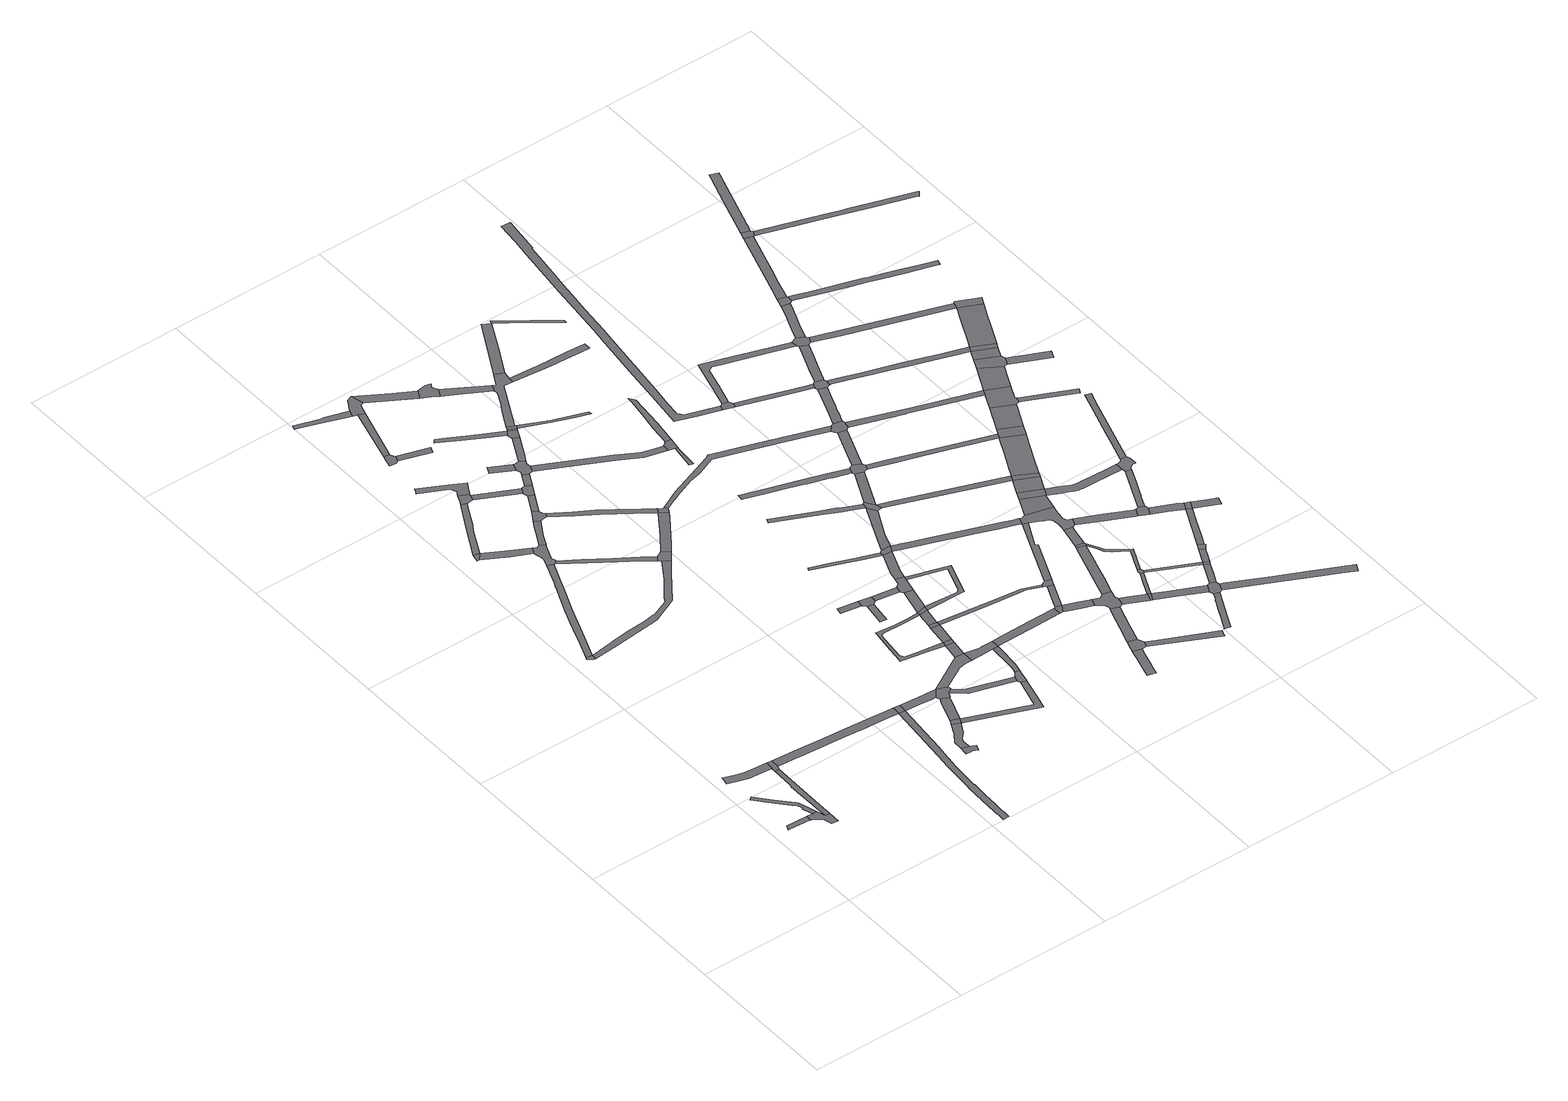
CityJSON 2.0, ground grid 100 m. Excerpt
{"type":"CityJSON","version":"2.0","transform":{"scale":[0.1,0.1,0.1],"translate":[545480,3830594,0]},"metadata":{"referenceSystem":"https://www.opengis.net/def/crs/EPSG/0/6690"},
"CityObjects":{
"road1":{"type":"Road","geometry":[{"type":"MultiSurface","lod":"1","boundaries":[[[0,1,2,3,4,5]]]}]},
"road2":{"type":"Road","attributes":{"RoadStructureAttribute.sectionType":"1"},"geometry":[{"type":"MultiSurface","lod":"1","boundaries":[[[6,7,8,9,10,11,12,13,14,15,16,17,18,19,20,21,22,23,24,25]]]}]},
"road3":{"type":"Road","geometry":[{"type":"MultiSurface","lod":"1","boundaries":[[[26,27,28,25,24,29,30,5,4,31,32,33,34,35,36,37]]]}]},
"road4":{"type":"Road","attributes":{"RoadStructureAttribute.sectionType":"1"},"geometry":[{"type":"MultiSurface","lod":"1","boundaries":[[[38,39,40,41,42,43,44,45,46,47,48,49]]]}]},
"road5":{"type":"Road","attributes":{"RoadStructureAttribute.sectionType":"1"},"geometry":[{"type":"MultiSurface","lod":"1","boundaries":[[[50,51,52,53,54,37,36,55,56,57]]]}]},
"road6":{"type":"Road","geometry":[{"type":"MultiSurface","lod":"1","boundaries":[[[49,48,58,50,57,59,60,61,62,63]]]}]},
"road7":{"type":"Road","geometry":[{"type":"MultiSurface","lod":"1","boundaries":[[[64,65,66,67,68]]]}]},
"road8":{"type":"Road","attributes":{"RoadStructureAttribute.sectionType":"1"},"geometry":[{"type":"MultiSurface","lod":"1","boundaries":[[[69,70,71,72,73,63,62,74,75,76,77,78,79,80,81,82,83,84,85,86,87]]]}]},
"road9":{"type":"Road","attributes":{"RoadStructureAttribute.sectionType":"1"},"geometry":[{"type":"MultiSurface","lod":"1","boundaries":[[[88,89,90,91,92,93,94,95,96,97,98,99,100,101,102,64,68,103,104,105,106,107,108,109,110,111,112,113,114]]]}]},
"road10":{"type":"Road","geometry":[{"type":"MultiSurface","lod":"1","boundaries":[[[115,116,117,118,119]]]}]},
"road11":{"type":"Road","attributes":{"RoadStructureAttribute.sectionType":"1"},"geometry":[{"type":"MultiSurface","lod":"1","boundaries":[[[86,120,121,122,123,124,125,126,127,128,129,130,131,132,133,134,135,136,137,138,139,140,141,142,143,144,145,146,147,148,149,150,151,152,153,154,155]]]}]},
"road12":{"type":"Road","attributes":{"RoadStructureAttribute.sectionType":"1"},"geometry":[{"type":"MultiSurface","lod":"1","boundaries":[[[156,119,118,157,158,159]]]}]},
"road13":{"type":"Road","attributes":{"RoadStructureAttribute.sectionType":"1"},"geometry":[{"type":"MultiSurface","lod":"1","boundaries":[[[160,161,162,163,164,165,166,167,168,169,170,171,172,68,67,173,174,175,176,177,178,179,180,181,182,183]]]}]},
"road14":{"type":"Road","attributes":{"RoadStructureAttribute.sectionType":"1"},"geometry":[{"type":"MultiSurface","lod":"1","boundaries":[[[184,185,115,119,186,187,188,189,190]]]}]},
"road15":{"type":"Road","geometry":[{"type":"MultiSurface","lod":"1","boundaries":[[[191,159,158,192,193,194,195,88,114,196,197,198,199,200,201,202]]]}]},
"road16":{"type":"Road","geometry":[{"type":"MultiSurface","lod":"1","boundaries":[[[203,204,205,206,207,208,209,210,211]]]}]},
"road17":{"type":"Road","geometry":[{"type":"MultiSurface","lod":"1","boundaries":[[[87,86,155,212]]]}]},
"road18":{"type":"Road","attributes":{"RoadStructureAttribute.sectionType":"1"},"geometry":[{"type":"MultiSurface","lod":"1","boundaries":[[[213,214,215,203,211,216,217,218,219,220,221]]]}]},
"road19":{"type":"Road","attributes":{"RoadStructureAttribute.sectionType":"1"},"geometry":[{"type":"MultiSurface","lod":"1","boundaries":[[[222,223,224,225,226,227,228,229,230,231,232,233]]]}]},
"road20":{"type":"Road","geometry":[{"type":"MultiSurface","lod":"1","boundaries":[[[232,234,235,184,190,236,237,233]]]}]},
"road21":{"type":"Road","attributes":{"RoadStructureAttribute.sectionType":"1"},"geometry":[{"type":"MultiSurface","lod":"1","boundaries":[[[238,239,240,241,202,201,242,243,244]]]}]},
"road22":{"type":"Road","geometry":[{"type":"MultiSurface","lod":"1","boundaries":[[[245,246,247,248,249,250,251,252]]]}]},
"road23":{"type":"Road","attributes":{"RoadStructureAttribute.sectionType":"1"},"geometry":[{"type":"MultiSurface","lod":"1","boundaries":[[[253,254,255,197,196,256,257,258,259,260]]]}]},
"road24":{"type":"Road","geometry":[{"type":"MultiSurface","lod":"1","boundaries":[[[261,213,221,262,263,264]]]}]},
"road25":{"type":"Road","attributes":{"RoadStructureAttribute.sectionType":"1"},"geometry":[{"type":"MultiSurface","lod":"1","boundaries":[[[265,266,267,268,269,270,271,272,273]]]}]},
"road26":{"type":"Road","attributes":{"RoadStructureAttribute.sectionType":"1"},"geometry":[{"type":"MultiSurface","lod":"1","boundaries":[[[274,275,276,212,155,277,278,279,280]]]}]},
"road27":{"type":"Road","geometry":[{"type":"MultiSurface","lod":"1","boundaries":[[[281,238,244,282,283,284,285]]]}]},
"road28":{"type":"Road","attributes":{"RoadStructureAttribute.sectionType":"1"},"geometry":[{"type":"MultiSurface","lod":"1","boundaries":[[[286,287,288,261,264,289]]]}]},
"road29":{"type":"Road","attributes":{"RoadStructureAttribute.sectionType":"1"},"geometry":[{"type":"MultiSurface","lod":"1","boundaries":[[[237,236,290,291]]]}]},
"road30":{"type":"Road","geometry":[{"type":"MultiSurface","lod":"1","boundaries":[[[292,293,251,250]]]}]},
"road31":{"type":"Road","attributes":{"RoadStructureAttribute.sectionType":"1"},"geometry":[{"type":"MultiSurface","lod":"1","boundaries":[[[294,245,252,295]]]}]},
"road32":{"type":"Road","attributes":{"RoadStructureAttribute.sectionType":"1"},"geometry":[{"type":"MultiSurface","lod":"1","boundaries":[[[296,281,285,297,298]]]}]},
"road33":{"type":"Road","geometry":[{"type":"MultiSurface","lod":"1","boundaries":[[[280,279,286,289,299,300,301,302,303]]]}]},
"road34":{"type":"Road","geometry":[{"type":"MultiSurface","lod":"1","boundaries":[[[304,305,260,259,306,160,183,307]]]}]},
"road35":{"type":"Road","geometry":[{"type":"MultiSurface","lod":"1","boundaries":[[[308,291,290,296,298,309,310,311]]]}]},
"road36":{"type":"Road","geometry":[{"type":"MultiSurface","lod":"1","boundaries":[[[273,272,294,295,312,313,314,315]]]}]},
"road37":{"type":"Road","attributes":{"RoadStructureAttribute.sectionType":"1"},"geometry":[{"type":"MultiSurface","lod":"1","boundaries":[[[316,317,318,263,262,319,320,321,322,323,324,325]]]}]},
"road38":{"type":"Road","geometry":[{"type":"MultiSurface","lod":"1","boundaries":[[[326,327,328,329]]]}]},
"road39":{"type":"Road","attributes":{"RoadStructureAttribute.sectionType":"1"},"geometry":[{"type":"MultiSurface","lod":"1","boundaries":[[[330,308,311,331]]]}]},
"road40":{"type":"Road","attributes":{"RoadStructureAttribute.sectionType":"1"},"geometry":[{"type":"MultiSurface","lod":"1","boundaries":[[[332,333,334,335,336,283,282,337,338,339,340,341]]]}]},
"road41":{"type":"Road","attributes":{"RoadStructureAttribute.sectionType":"1"},"geometry":[{"type":"MultiSurface","lod":"1","boundaries":[[[342,280,303,343,344,345,346]]]}]},
"road42":{"type":"Road","attributes":{"RoadStructureAttribute.sectionType":"1"},"geometry":[{"type":"MultiSurface","lod":"1","boundaries":[[[347,348,302,301,349,350,351,352]]]}]},
"road43":{"type":"Road","geometry":[{"type":"MultiSurface","lod":"1","boundaries":[[[353,354,329,328,355,330,331,356,357,358,359]]]}]},
"road44":{"type":"Road","attributes":{"RoadStructureAttribute.sectionType":"1"},"geometry":[{"type":"MultiSurface","lod":"1","boundaries":[[[340,360,361,304,307,362,363,364]]]}]},
"road45":{"type":"Road","attributes":{"RoadStructureAttribute.sectionType":"1"},"geometry":[{"type":"MultiSurface","lod":"1","boundaries":[[[365,366,367,368,369,370,371,372,373,374,375]]]}]},
"road46":{"type":"Road","attributes":{"RoadStructureAttribute.sectionType":"1"},"geometry":[{"type":"MultiSurface","lod":"1","boundaries":[[[376,377,378,379,380,314,313]]]}]},
"road47":{"type":"Road","attributes":{"RoadStructureAttribute.sectionType":"1"},"geometry":[{"type":"MultiSurface","lod":"1","boundaries":[[[381,382,383,384,385,386,387,388,389,390,391,392,393,394,395,396,397,398,399,400,401,402,403,404,405]]]}]},
"road48":{"type":"Road","attributes":{"RoadStructureAttribute.sectionType":"1"},"geometry":[{"type":"MultiSurface","lod":"1","boundaries":[[[406,407,408,409]]]}]},
"road49":{"type":"Road","attributes":{"RoadStructureAttribute.sectionType":"1"},"geometry":[{"type":"MultiSurface","lod":"1","boundaries":[[[410,353,359,411,412,413,414]]]}]},
"road50":{"type":"Road","geometry":[{"type":"MultiSurface","lod":"1","boundaries":[[[393,415,416,342,346,417]]]}]},
"road51":{"type":"Road","geometry":[{"type":"MultiSurface","lod":"1","boundaries":[[[418,419,420,421]]]}]},
"road52":{"type":"Road","geometry":[{"type":"MultiSurface","lod":"1","boundaries":[[[422,341,340,364,423,424,425]]]}]},
"road53":{"type":"Road","geometry":[{"type":"MultiSurface","lod":"1","boundaries":[[[426,427,428,429,352,351,430,431,316,325,432,433,434]]]}]},
"road54":{"type":"Road","geometry":[{"type":"MultiSurface","lod":"1","boundaries":[[[394,393,417,435]]]}]},
"road55":{"type":"Road","geometry":[{"type":"MultiSurface","lod":"1","boundaries":[[[409,408,418,421,436,437]]]}]},
"road56":{"type":"Road","attributes":{"RoadStructureAttribute.sectionType":"1"},"geometry":[{"type":"MultiSurface","lod":"1","boundaries":[[[375,374,410,414,438,439]]]}]},
"road57":{"type":"Road","geometry":[{"type":"MultiSurface","lod":"1","boundaries":[[[440,441,442,377,376,443,444,445]]]}]},
"road58":{"type":"Road","attributes":{"RoadStructureAttribute.sectionType":"1"},"geometry":[{"type":"MultiSurface","lod":"1","boundaries":[[[446,394,435,447]]]}]},
"road59":{"type":"Road","geometry":[{"type":"MultiSurface","lod":"1","boundaries":[[[448,449,346,345,450,451,452,453]]]}]},
"road60":{"type":"Road","attributes":{"RoadStructureAttribute.sectionType":"1"},"geometry":[{"type":"MultiSurface","lod":"1","boundaries":[[[454,439,438,455]]]}]},
"road61":{"type":"Road","geometry":[{"type":"MultiSurface","lod":"1","boundaries":[[[456,454,455,457,458]]]}]},
"road62":{"type":"Road","geometry":[{"type":"MultiSurface","lod":"1","boundaries":[[[459,446,447,460]]]}]},
"road63":{"type":"Road","attributes":{"RoadStructureAttribute.sectionType":"1"},"geometry":[{"type":"MultiSurface","lod":"1","boundaries":[[[451,461,462,463,464,426,434,465,466,452]]]}]},
"road64":{"type":"Road","attributes":{"RoadStructureAttribute.sectionType":"1"},"geometry":[{"type":"MultiSurface","lod":"1","boundaries":[[[467,468,469,470,404,471,472,459,460]]]}]},
"road65":{"type":"Road","attributes":{"RoadStructureAttribute.sectionType":"1"},"geometry":[{"type":"MultiSurface","lod":"1","boundaries":[[[437,436,473,474]]]}]},
"road66":{"type":"Road","attributes":{"RoadStructureAttribute.sectionType":"1"},"geometry":[{"type":"MultiSurface","lod":"1","boundaries":[[[475,476,477,357,356,478,479,480,481]]]}]},
"road67":{"type":"Road","geometry":[{"type":"MultiSurface","lod":"1","boundaries":[[[482,483,405,404,470]]]}]},
"road68":{"type":"Road","attributes":{"RoadStructureAttribute.sectionType":"1"},"geometry":[{"type":"MultiSurface","lod":"1","boundaries":[[[484,485,486,487,445,444]]]}]},
"road69":{"type":"Road","attributes":{"RoadStructureAttribute.sectionType":"1"},"geometry":[{"type":"MultiSurface","lod":"1","boundaries":[[[488,483,482,489,490]]]}]},
"road70":{"type":"Road","attributes":{"RoadStructureAttribute.sectionType":"1"},"geometry":[{"type":"MultiSurface","lod":"1","boundaries":[[[491,492,493,494,495,496,497,498,499,500,501]]]}]},
"road71":{"type":"Road","geometry":[{"type":"MultiSurface","lod":"1","boundaries":[[[502,503,486,485,504,505,506,507,508,456,458,509,510,511,512,513,514,515]]]}]},
"road72":{"type":"Road","geometry":[{"type":"MultiSurface","lod":"1","boundaries":[[[516,517,474,473,488,490,518,519,520]]]}]},
"road73":{"type":"Road","attributes":{"RoadStructureAttribute.sectionType":"1"},"geometry":[{"type":"MultiSurface","lod":"1","boundaries":[[[521,522,523,524,525,526,527,528,457,455]]]}]},
"road74":{"type":"Road","attributes":{"RoadStructureAttribute.sectionType":"1"},"geometry":[{"type":"MultiSurface","lod":"1","boundaries":[[[500,529,516,520,530,531]]]}]},
"road75":{"type":"Road","attributes":{"RoadStructureAttribute.sectionType":"1"},"geometry":[{"type":"MultiSurface","lod":"1","boundaries":[[[532,533,534,535,536,453,452,537,538,539,540,541,542]]]}]},
"road76":{"type":"Road","attributes":{"RoadStructureAttribute.sectionType":"1"},"geometry":[{"type":"MultiSurface","lod":"1","boundaries":[[[543,544,545,546,547,548,549,520,519,550,551,552,553,554,555,556,482,470]]]}]},
"road77":{"type":"Road","attributes":{"RoadStructureAttribute.sectionType":"1"},"geometry":[{"type":"MultiSurface","lod":"1","boundaries":[[[557,558,559,460,447,560,561,562,563,564]]]}]},
"road78":{"type":"Road","geometry":[{"type":"MultiSurface","lod":"1","boundaries":[[[565,566,567,568,569,570,571]]]}]},
"road79":{"type":"Road","geometry":[{"type":"MultiSurface","lod":"1","boundaries":[[[572,573,501,500,531,574]]]}]},
"road80":{"type":"Road","geometry":[{"type":"MultiSurface","lod":"1","boundaries":[[[575,481,480,565,571,576]]]}]},
"road81":{"type":"Road","attributes":{"RoadStructureAttribute.sectionType":"1"},"geometry":[{"type":"MultiSurface","lod":"1","boundaries":[[[577,578,579,580,581,582,583,584,585,586,587,588,589,590]]]}]},
"road82":{"type":"Road","attributes":{"RoadStructureAttribute.sectionType":"1"},"geometry":[{"type":"MultiSurface","lod":"1","boundaries":[[[591,592,593,594,595,596,597,598,599,600,601,602]]]}]},
"road83":{"type":"Road","attributes":{"RoadStructureAttribute.sectionType":"1"},"geometry":[{"type":"MultiSurface","lod":"1","boundaries":[[[603,604,605,502,515,606,607,608]]]}]},
"road84":{"type":"Road","attributes":{"RoadStructureAttribute.sectionType":"1"},"geometry":[{"type":"MultiSurface","lod":"1","boundaries":[[[589,609,610,611,572,574,612,613,614,615]]]}]},
"road85":{"type":"Road","attributes":{"RoadStructureAttribute.sectionType":"1"},"geometry":[{"type":"MultiSurface","lod":"1","boundaries":[[[616,617,618,619,620,621,622,575,576]]]}]},
"road86":{"type":"Road","attributes":{"RoadStructureAttribute.sectionType":"1"},"geometry":[{"type":"MultiSurface","lod":"1","boundaries":[[[623,624,625,626,627,628,629,630,631,632,633,425,424,634,635,636,637,638,639,640,641,642,643,644,645,646,647,648]]]}]},
"road87":{"type":"Road","geometry":[{"type":"MultiSurface","lod":"1","boundaries":[[[649,650,651,652,591,602,653,654,655,656]]]}]},
"road88":{"type":"Road","geometry":[{"type":"MultiSurface","lod":"1","boundaries":[[[657,658,532,542,659,660]]]}]},
"road89":{"type":"Road","attributes":{"RoadStructureAttribute.sectionType":"1"},"geometry":[{"type":"MultiSurface","lod":"1","boundaries":[[[661,662,663,664,665,666,667,668,669,670,671,672,673,674,675,676,677,678]]]}]},
"road90":{"type":"Road","attributes":{"RoadStructureAttribute.sectionType":"1"},"geometry":[{"type":"MultiSurface","lod":"1","boundaries":[[[679,680,681,682,683,684,685,686,687,688,689,690,691,514,513]]]}]},
"road91":{"type":"Road","attributes":{"RoadStructureAttribute.sectionType":"1"},"geometry":[{"type":"MultiSurface","lod":"1","boundaries":[[[692,693,657,660,694,695]]]}]},
"road92":{"type":"Road","attributes":{"RoadStructureAttribute.sectionType":"1"},"geometry":[{"type":"MultiSurface","lod":"1","boundaries":[[[696,697,698,660,659,699,700,701]]]}]},
"road93":{"type":"Road","attributes":{"RoadStructureAttribute.sectionType":"1"},"geometry":[{"type":"MultiSurface","lod":"1","boundaries":[[[702,703,704,705,649,656,706,707,708,709,710]]]}]},
"road94":{"type":"Road","geometry":[{"type":"MultiSurface","lod":"1","boundaries":[[[711,712,590,589,615,713,714,715,716]]]}]},
"road95":{"type":"Road","geometry":[{"type":"MultiSurface","lod":"1","boundaries":[[[717,718,564,563,692,695,719,720]]]}]},
"road96":{"type":"Road","attributes":{"RoadStructureAttribute.sectionType":"1"},"geometry":[{"type":"MultiSurface","lod":"1","boundaries":[[[721,722,723,724,725,726,727,728,729,730,574,531,731,732,733,734,735,736,737,738,739,740,741,742]]]}]},
"road97":{"type":"Road","attributes":{"RoadStructureAttribute.sectionType":"1"},"geometry":[{"type":"MultiSurface","lod":"1","boundaries":[[[743,744,654,653,745,746,747]]]}]},
"road98":{"type":"Road","geometry":[{"type":"MultiSurface","lod":"1","boundaries":[[[748,749,750,701,700,751,752,702,710,753,754,755,756,757]]]}]},
"road99":{"type":"Road","attributes":{"RoadStructureAttribute.sectionType":"1"},"geometry":[{"type":"MultiSurface","lod":"1","boundaries":[[[758,711,716,759,760]]]}]},
"road100":{"type":"Road","attributes":{"RoadStructureAttribute.sectionType":"1"},"geometry":[{"type":"MultiSurface","lod":"1","boundaries":[[[761,762,763,764,765,766,767,608]]]}]},
"road101":{"type":"Road","attributes":{"RoadStructureAttribute.sectionType":"1"},"geometry":[{"type":"MultiSurface","lod":"1","boundaries":[[[768,769,754,753,770,771,772]]]}]},
"road102":{"type":"Road","geometry":[{"type":"MultiSurface","lod":"1","boundaries":[[[773,678,677,758,760,774,775,776,777,778,779,780]]]}]},
"road103":{"type":"Road","attributes":{"RoadStructureAttribute.sectionType":"1"},"geometry":[{"type":"MultiSurface","lod":"1","boundaries":[[[741,781,782,717,720,783,784,785,786]]]}]},
"road104":{"type":"Road","geometry":[{"type":"MultiSurface","lod":"1","boundaries":[[[787,788,789,790,791,792]]]}]},
"road105":{"type":"Road","geometry":[{"type":"MultiSurface","lod":"1","boundaries":[[[772,771,793,794]]]}]},
"road106":{"type":"Road","attributes":{"RoadStructureAttribute.sectionType":"1"},"geometry":[{"type":"MultiSurface","lod":"1","boundaries":[[[795,796,797,757,756,798,799,800,801]]]}]},
"road107":{"type":"Road","attributes":{"RoadStructureAttribute.sectionType":"1"},"geometry":[{"type":"MultiSurface","lod":"1","boundaries":[[[802,803,773,780,804,805,806]]]}]},
"road108":{"type":"Road","attributes":{"RoadStructureAttribute.sectionType":"1"},"geometry":[{"type":"MultiSurface","lod":"1","boundaries":[[[807,808,716,715,809,810]]]}]},
"road109":{"type":"Road","attributes":{"RoadStructureAttribute.sectionType":"1"},"geometry":[{"type":"MultiSurface","lod":"1","boundaries":[[[811,812,772,794,813,814]]]}]},
"road110":{"type":"Road","attributes":{"RoadStructureAttribute.sectionType":"1"},"geometry":[{"type":"MultiSurface","lod":"1","boundaries":[[[815,816,817,818,819,820,821,822,823,824,825,789,788,826,827,828,829,830,831,832,833,834,835,836,837,838,839,840,841,842,843,844]]]}]},
"road111":{"type":"Road","attributes":{"RoadStructureAttribute.sectionType":"1"},"geometry":[{"type":"MultiSurface","lod":"1","boundaries":[[[845,846,847,794,793,848,849,850,851]]]}]},
"road112":{"type":"Road","geometry":[{"type":"MultiSurface","lod":"1","boundaries":[[[852,795,801,853,854]]]}]},
"road113":{"type":"Road","attributes":{"RoadStructureAttribute.sectionType":"1"},"geometry":[{"type":"MultiSurface","lod":"1","boundaries":[[[855,856,857,858,859,860,861,862,863,864,865,866,867,868,869,870]]]}]},
"road114":{"type":"Road","geometry":[{"type":"MultiSurface","lod":"1","boundaries":[[[871,872,811,814,873,874,875]]]}]},
"road115":{"type":"Road","geometry":[{"type":"MultiSurface","lod":"1","boundaries":[[[876,648,647,877,802,806,878,879,880]]]}]},
"road116":{"type":"Road","attributes":{"RoadStructureAttribute.sectionType":"1"},"geometry":[{"type":"MultiSurface","lod":"1","boundaries":[[[881,852,854,882,883]]]}]},
"road117":{"type":"Road","attributes":{"RoadStructureAttribute.sectionType":"1"},"geometry":[{"type":"MultiSurface","lod":"1","boundaries":[[[884,885,886,791,790,887,888,889,890]]]}]},
"road118":{"type":"Road","attributes":{"RoadStructureAttribute.sectionType":"1"},"geometry":[{"type":"MultiSurface","lod":"1","boundaries":[[[891,892,893,742,741,786,894,895,896,897,898,899,900,901,902,903,904,905,906,907,881,883,908,909,910,911,912,913,914]]]}]},
"road119":{"type":"Road","attributes":{"RoadStructureAttribute.sectionType":"1"},"geometry":[{"type":"MultiSurface","lod":"1","boundaries":[[[915,916,917,918,919,853,801,920,921,922,923,924,925,871,875]]]}]},
"road120":{"type":"Road","attributes":{"RoadStructureAttribute.sectionType":"1"},"geometry":[{"type":"MultiSurface","lod":"1","boundaries":[[[926,927,891,914,928,929,930,931]]]}]},
"road121":{"type":"Road","geometry":[{"type":"MultiSurface","lod":"1","boundaries":[[[932,851,850,933,855,870,934,935,936]]]}]},
"road122":{"type":"Road","attributes":{"RoadStructureAttribute.sectionType":"1"},"geometry":[{"type":"MultiSurface","lod":"1","boundaries":[[[874,873,937,938]]]}]},
"road123":{"type":"Road","attributes":{"RoadStructureAttribute.sectionType":"1"},"geometry":[{"type":"MultiSurface","lod":"1","boundaries":[[[939,940,941,876,880,942,943,944,945,946,947,948]]]}]},
"road124":{"type":"Road","attributes":{"RoadStructureAttribute.sectionType":"1"},"geometry":[{"type":"MultiSurface","lod":"1","boundaries":[[[949,950,951,952,953,777,776,954,955,956,957,958,959]]]}]},
"road125":{"type":"Road","attributes":{"RoadStructureAttribute.sectionType":"1"},"geometry":[{"type":"MultiSurface","lod":"1","boundaries":[[[960,961,962,963,964,787,792,965,966,967,968,969,970,971]]]}]},
"road126":{"type":"Road","geometry":[{"type":"MultiSurface","lod":"1","boundaries":[[[972,926,931,973]]]}]},
"road127":{"type":"Road","attributes":{"RoadStructureAttribute.sectionType":"1"},"geometry":[{"type":"MultiSurface","lod":"1","boundaries":[[[937,974,975,976,932,936,977,978,979]]]}]},
"road128":{"type":"Road","attributes":{"RoadStructureAttribute.sectionType":"1"},"geometry":[{"type":"MultiSurface","lod":"1","boundaries":[[[809,980,972,973,981,982]]]}]},
"road129":{"type":"Road","geometry":[{"type":"MultiSurface","lod":"1","boundaries":[[[983,890,889,984,939,948,985,986,987,988,989]]]}]},
"road130":{"type":"Road","attributes":{"RoadStructureAttribute.sectionType":"1"},"geometry":[{"type":"MultiSurface","lod":"1","boundaries":[[[990,991,909,908,992,993,994,995,996,997,998]]]}]},
"road131":{"type":"Road","geometry":[{"type":"MultiSurface","lod":"1","boundaries":[[[937,979,999,938]]]}]},
"road132":{"type":"Road","geometry":[{"type":"MultiSurface","lod":"1","boundaries":[[[810,809,982,1000,1001]]]}]},
"road133":{"type":"Road","attributes":{"RoadStructureAttribute.sectionType":"1"},"geometry":[{"type":"MultiSurface","lod":"1","boundaries":[[[1002,1003,938,999,1004,1005,1006]]]}]},
"road134":{"type":"Road","attributes":{"RoadStructureAttribute.sectionType":"1"},"geometry":[{"type":"MultiSurface","lod":"1","boundaries":[[[1007,1008,1009,1010,983,989,1011,1012,1013,1014]]]}]},
"road135":{"type":"Road","geometry":[{"type":"MultiSurface","lod":"1","boundaries":[[[1015,1016,1002,1006,1017,1018,1019]]]}]},
"road136":{"type":"Road","attributes":{"RoadStructureAttribute.sectionType":"1"},"geometry":[{"type":"MultiSurface","lod":"1","boundaries":[[[1020,1021,1022,879,878,1023,1024,1025,1026]]]}]},
"road137":{"type":"Road","attributes":{"RoadStructureAttribute.sectionType":"1"},"geometry":[{"type":"MultiSurface","lod":"1","boundaries":[[[958,1027,1028,1029,1030,1001,1000,1031,1032,1033]]]}]},
"road138":{"type":"Road","geometry":[{"type":"MultiSurface","lod":"1","boundaries":[[[1034,998,997,1035,1036,1037]]]}]},
"road139":{"type":"Road","attributes":{"RoadStructureAttribute.sectionType":"1"},"geometry":[{"type":"MultiSurface","lod":"1","boundaries":[[[1038,1039,1040,1041,1042,1043,1044,1045,1046,1047,1048,973,931,1049,1050,1051,1052,1053,1054,1055,1056,1057,1058,1059,1060,1061]]]}]},
"road140":{"type":"Road","attributes":{"RoadStructureAttribute.sectionType":"1"},"geometry":[{"type":"MultiSurface","lod":"1","boundaries":[[[1062,1063,1064,1065,1066,935,934,1067,1068,1069,1070,1071,1072,1073]]]}]},
"road141":{"type":"Road","attributes":{"RoadStructureAttribute.sectionType":"1"},"geometry":[{"type":"MultiSurface","lod":"1","boundaries":[[[1074,1075,1076,1015,1019,1077,1078,1079,1080,1081,1082]]]}]},
"road142":{"type":"Road","geometry":[{"type":"MultiSurface","lod":"1","boundaries":[[[1083,971,970,1007,1014,1084,1085,1086]]]}]},
"road143":{"type":"Road","attributes":{"RoadStructureAttribute.sectionType":"1"},"geometry":[{"type":"MultiSurface","lod":"1","boundaries":[[[1087,1036,1035,1088,1089,1074,1090]]]}]},
"road144":{"type":"Road","geometry":[{"type":"MultiSurface","lod":"1","boundaries":[[[1091,1092,959,958,1033,1093]]]}]},
"road145":{"type":"Road","attributes":{"RoadStructureAttribute.sectionType":"1"},"geometry":[{"type":"MultiSurface","lod":"1","boundaries":[[[1094,1095,1034,1037,1096,1097,1098,1099,1100,1101]]]}]},
"road146":{"type":"Road","attributes":{"RoadStructureAttribute.sectionType":"1"},"geometry":[{"type":"MultiSurface","lod":"1","boundaries":[[[1102,1103,1104,1105,1106,1107,1108,1109,1083,1086,1110,1111,1112,1113,1114,1115,1116,1117]]]}]},
"road147":{"type":"Road","geometry":[{"type":"MultiSurface","lod":"1","boundaries":[[[1090,1074,1082,1118]]]}]},
"road148":{"type":"Road","attributes":{"RoadStructureAttribute.sectionType":"1"},"geometry":[{"type":"MultiSurface","lod":"1","boundaries":[[[1119,1120,1121,1122,1123,1091,1093,1124,1125,1126]]]}]},
"road149":{"type":"Road","attributes":{"RoadStructureAttribute.sectionType":"1"},"geometry":[{"type":"MultiSurface","lod":"1","boundaries":[[[1127,1128,1129,1130,1131,1132,1133,1134,1135,988,987,1136,1137,1138,1139,1140,1141,1142,1143,1144,1145,1146]]]}]},
"road150":{"type":"Road","attributes":{"RoadStructureAttribute.sectionType":"1"},"geometry":[{"type":"MultiSurface","lod":"1","boundaries":[[[1147,1148,1149,1118,1082,1150,1151,1152]]]}]},
"road151":{"type":"Road","geometry":[{"type":"MultiSurface","lod":"1","boundaries":[[[1153,1154,1155,1156,1061,1060,1157,1158,1094,1101,1159,1160,1161,1162,1163,1164,1165,1166]]]}]},
"road152":{"type":"Road","geometry":[{"type":"MultiSurface","lod":"1","boundaries":[[[1167,1168,1102,1117,1169,1170,1171,1172]]]}]},
"road153":{"type":"Road","geometry":[{"type":"MultiSurface","lod":"1","boundaries":[[[1026,1025,1173,1174,1119,1126,1175,1176,1177,1178,1179,1180]]]}]},
"road154":{"type":"Road","attributes":{"RoadStructureAttribute.sectionType":"1"},"geometry":[{"type":"MultiSurface","lod":"1","boundaries":[[[1181,1180,1179,1182,1183]]]}]},
"road155":{"type":"Road","attributes":{"RoadStructureAttribute.sectionType":"1"},"geometry":[{"type":"MultiSurface","lod":"1","boundaries":[[[1085,1084,1184,1185,1186]]]}]},
"road156":{"type":"Road","attributes":{"RoadStructureAttribute.sectionType":"1"},"geometry":[{"type":"MultiSurface","lod":"1","boundaries":[[[1187,1188,1189,1190,1167,1172,1191,1192,1193,1194,1195]]]}]},
"road157":{"type":"Road","attributes":{"RoadStructureAttribute.sectionType":"1"},"geometry":[{"type":"MultiSurface","lod":"1","boundaries":[[[1196,1197,1198,1199,1200,1153,1166,1201,1202,1203,1204,1205]]]}]},
"road158":{"type":"Road","attributes":{"RoadStructureAttribute.sectionType":"1"},"geometry":[{"type":"MultiSurface","lod":"1","boundaries":[[[1206,1207,1208,1177,1176,1209,1210,1211,1212,1213]]]}]},
"road159":{"type":"Road","geometry":[{"type":"MultiSurface","lod":"1","boundaries":[[[1214,1181,1183,1215,1216,1217,1218]]]}]},
"road160":{"type":"Road","attributes":{"RoadStructureAttribute.sectionType":"1"},"geometry":[{"type":"MultiSurface","lod":"1","boundaries":[[[1145,1219,1214,1218,1220]]]}]},
"road161":{"type":"Road","geometry":[{"type":"MultiSurface","lod":"1","boundaries":[[[1146,1145,1220,1221,1222]]]}]},
"road162":{"type":"Road","geometry":[{"type":"MultiSurface","lod":"1","boundaries":[[[1223,1187,1195,1224,1225,1226,1227]]]}]},
"road163":{"type":"Road","attributes":{"RoadStructureAttribute.sectionType":"1"},"geometry":[{"type":"MultiSurface","lod":"1","boundaries":[[[1228,1229,1230,1231,1232,1233,1234,1235,1236,1171,1170,1237,1238,1239,1240,1241,1242,1243,1244,1245,1246,1247]]]}]},
"road164":{"type":"Road","attributes":{"RoadStructureAttribute.sectionType":"1"},"geometry":[{"type":"MultiSurface","lod":"1","boundaries":[[[1248,1216,1215,1249,1250]]]}]},
"road165":{"type":"Road","attributes":{"RoadStructureAttribute.sectionType":"1"},"geometry":[{"type":"MultiSurface","lod":"1","boundaries":[[[1251,1252,1253,1254,1255,1256,1222,1221,1257,1258,1259]]]}]},
"road166":{"type":"Road","attributes":{"RoadStructureAttribute.sectionType":"1"},"geometry":[{"type":"MultiSurface","lod":"1","boundaries":[[[1260,1261,1262,1223,1227,1263,1264,1265]]]}]},
"road167":{"type":"Road","geometry":[{"type":"MultiSurface","lod":"1","boundaries":[[[1266,1267,1186,1185,1268,1251,1259,1269]]]}]},
"road168":{"type":"Road","attributes":{"RoadStructureAttribute.sectionType":"1"},"geometry":[{"type":"MultiSurface","lod":"1","boundaries":[[[1270,1271,1272,1273,1274,1275,1276,1277,1225,1224,1278,1279,1280,1281,1282,1283,1284]]]}]}
},
"vertices":[
[111,694,0],[105,679,0],[99,664,0],[104,664,0],[244,656,0],[245,688,0],
[304,724,0],[287,784,0],[284,792,0],[281,799,0],[276,805,0],[266,818,0],[184,910,0],[157,942,0],[130,974,0],[107,1003,0],[86,987,0],[113,954,0],[136,926,0],[194,861,0],[240,809,0],[261,785,0],[272,756,0],[266,753,0],[284,686,0],[314,690,0],
[328,641,0],[324,655,0],[323,659,0],[279,686,0],[259,687,0],[250,651,0],[291,621,0],[304,611,0],[318,557,0],[359,552,0],[360,631,0],[332,631,0],
[262,1178,0],[239,1180,0],[217,1183,0],[195,1187,0],[139,1204,0],[76,1223,0],[66,1169,0],[134,1147,0],[190,1129,0],[273,1123,0],[340,1117,0],[344,1172,0],
[339,1088,0],[334,949,0],[331,934,0],[332,687,0],[332,641,0],[361,645,0],[361,687,0],[367,1087,0],
[339,1114,0],[372,1104,0],[372,1109,0],[376,1112,0],[377,1113,0],[377,1169,0],
[100,2467,0],[93,2454,0],[124,2429,0],[137,2429,0],[137,2461,0],
[1129,1108,0],[999,1119,0],[848,1131,0],[722,1141,0],[524,1157,0],[380,1112,0],[405,1111,0],[477,1105,0],[525,1102,0],[564,1099,0],[704,1088,0],[797,1081,0],[883,1073,0],[961,1068,0],[980,1066,0],[1076,1058,0],[1160,1050,0],[1168,1050,0],[1173,1105,0],
[398,3202,0],[382,3160,0],[374,3139,0],[346,3068,0],[333,3042,0],[317,3004,0],[293,2950,0],[277,2913,0],[268,2891,0],[249,2847,0],[210,2748,0],[189,2695,0],[178,2668,0],[174,2658,0],[146,2585,0],[140,2469,0],[197,2609,0],[226,2681,0],[288,2835,0],[305,2876,0],[308,2885,0],[338,2956,0],[388,3072,0],[429,3169,0],[434,3182,0],[435,3183,0],[436,3187,0],
[134,3515,0],[133,3514,0],[124,3467,0],[136,3464,0],[173,3507,0],
[1121,640,0],[1121,637,0],[1110,547,0],[1097,387,0],[1094,333,0],[1090,333,0],[1088,257,0],[1086,207,0],[1085,191,0],[1084,150,0],[1081,81,0],[1081,77,0],[1081,75,0],[1082,52,0],[1080,9,0],[1080,7,0],[1120,9,0],[1121,52,0],[1121,76,0],[1121,77,0],[1121,81,0],[1121,110,0],[1124,149,0],[1125,172,0],[1129,238,0],[1132,292,0],[1134,330,0],[1131,331,0],[1139,440,0],[1145,512,0],[1155,592,0],[1161,635,0],[1164,660,0],[1176,752,0],[1187,848,0],[1210,1047,0],
[294,3438,0],[285,3383,0],[405,3324,0],[426,3365,0],
[920,2844,0],[839,2721,0],[782,2648,0],[742,2593,0],[728,2568,0],[722,2565,0],[618,2521,0],[608,2520,0],[543,2511,0],[418,2499,0],[297,2483,0],[281,2481,0],[141,2462,0],[157,2430,0],[274,2441,0],[301,2443,0],[302,2443,0],[304,2443,0],[599,2474,0],[613,2481,0],[734,2537,0],[763,2550,0],[903,2737,0],[961,2813,0],
[338,3888,0],[232,3700,0],[257,3675,0],[286,3718,0],[348,3836,0],[369,3870,0],[373,3876,0],
[450,3352,0],[421,3256,0],[411,3235,0],[405,3220,0],[402,3212,0],[442,3187,0],[464,3200,0],[461,3212,0],[455,3233,0],[496,3329,0],[498,3335,0],[470,3360,0],
[1259,611,0],[1253,568,0],[1252,560,0],[1290,558,0],[1294,557,0],[1329,545,0],[1342,582,0],[1320,590,0],[1305,596,0],
[1213,1101,0],
[1339,803,0],[1302,731,0],[1263,673,0],[1304,651,0],[1312,672,0],[1347,707,0],[1349,707,0],[1382,769,0],[1387,778,0],
[455,3973,0],[477,4011,0],[383,4060,0],[219,4146,0],[210,4128,0],[200,4110,0],[365,4025,0],[374,4020,0],[387,3986,0],[378,3972,0],[369,3956,0],[429,3927,0],
[349,3909,0],[347,3904,0],[413,3880,0],[425,3918,0],
[565,3536,0],[540,3495,0],[508,3433,0],[474,3369,0],[507,3351,0],[537,3408,0],[601,3514,0],
[249,4464,0],[242,4439,0],[230,4395,0],[228,4382,0],[269,4376,0],[288,4386,0],[300,4424,0],[284,4454,0],
[851,2941,0],[721,3027,0],[582,3123,0],[588,3084,0],[724,2987,0],[832,2913,0],[901,2860,0],[922,2887,0],
[1354,832,0],[1389,777,0],[1404,811,0],[1405,812,0],
[225,4906,0],[190,4917,0],[172,4919,0],[12,4970,0],[4,4940,0],[32,4933,0],[216,4867,0],[319,4831,0],[334,4875,0],
[1391,1087,0],[1327,1092,0],[1317,1093,0],[1310,1038,0],[1385,1031,0],[1407,1030,0],[1448,1082,0],
[609,3606,0],[645,3520,0],[661,3545,0],[649,3552,0],[641,3582,0],
[1420,1006,0],[1407,979,0],[1361,855,0],[1471,984,0],
[664,3754,0],[682,3789,0],
[483,4326,0],[498,4363,0],
[348,4821,0],[390,4808,0],
[672,3722,0],[644,3587,0],[707,3703,0],
[1474,984,0],[1485,1012,0],[1487,1016,0],[1518,1038,0],[1513,1058,0],
[962,2907,0],[924,2888,0],[909,2853,0],[1007,2873,0],
[710,3795,0],[722,3730,0],[739,3764,0],[746,3776,0],
[410,4872,0],[434,4881,0],[415,4964,0],[381,4951,0],
[1852,842,0],[1801,654,0],[1414,806,0],[1394,775,0],[1596,697,0],[1817,610,0],[1827,606,0],[1830,618,0],[1853,699,0],[1887,832,0],
[643,4043,0],[619,3997,0],[753,3926,0],[770,3976,0],
[753,3877,0],[788,3858,0],
[1101,3251,0],[983,3335,0],[892,3399,0],[784,3465,0],[700,3519,0],[774,3433,0],[890,3356,0],[1111,3199,0],[1147,3169,0],[1166,3202,0],
[1698,1226,0],[1663,1144,0],[1711,1153,0],[1754,1152,0],[1753,1224,0],
[1573,989,0],[1519,1037,0],[1496,1009,0],[1571,949,0],[1844,864,0],[1854,899,0],
[808,3976,0],[780,3971,0],[763,3897,0],[815,3866,0],[835,3906,0],[829,3933,0],[842,3957,0],
[1146,3168,0],[1043,3016,0],[1042,2918,0],[1177,3102,0],[1199,3138,0],
[776,4285,0],[710,4319,0],[615,4371,0],[557,4403,0],[547,4392,0],[537,4380,0],[540,4379,0],[643,4321,0],[786,4240,0],[892,4185,0],[912,4213,0],
[701,4722,0],[730,4774,0],[609,4847,0],[447,4945,0],[422,4960,0],
[1760,1642,0],[1744,1642,0],[1687,1640,0],[1604,1641,0],[1485,1652,0],[1477,1653,0],[1476,1649,0],[1453,1495,0],[1441,1399,0],[1439,1385,0],[1445,1384,0],[1594,1359,0],[1714,1336,0],[1719,1364,0],[1557,1386,0],[1507,1396,0],[1482,1400,0],[1464,1428,0],[1478,1530,0],[1489,1613,0],[1507,1626,0],[1632,1622,0],[1741,1623,0],[1759,1623,0],[1762,1642,0],
[1433,1939,0],[1426,1900,0],[1555,1879,0],[1561,1919,0],
[898,4149,0],[848,3968,0],[853,3977,0],[869,4007,0],[934,4130,0],
[1713,1330,0],[1713,1329,0],[1768,1328,0],
[1575,1854,0],[1554,1711,0],[1594,1705,0],[1614,1848,0],
[1190,3181,0],[1213,3163,0],[1214,3165,0],[1203,3187,0],
[1879,932,0],[1871,917,0],[1857,902,0],[1855,901,0],[1845,862,0],[1846,858,0],[1888,836,0],[1904,903,0],[1910,924,0],
[1773,1356,0],
[1638,1866,0],[1644,1905,0],
[963,4186,0],[914,4211,0],
[808,4753,0],[823,4780,0],[791,4788,0],[757,4690,0],[801,4666,0],[825,4717,0],
[1740,1499,0],[1793,1490,0],
[1861,1206,0],[1854,1206,0],[1859,1154,0],[1901,1156,0],[1939,1154,0],[1939,1208,0],
[921,4224,0],[968,4196,0],
[931,4243,0],[980,4218,0],[971,4222,0],
[1744,1525,0],[1796,1517,0],
[1900,1134,0],[1893,1009,0],[1891,977,0],[1886,952,0],[1923,980,0],[1937,1132,0],
[1797,1520,0],[1797,1523,0],[1811,1607,0],[1817,1629,0],[1758,1613,0],[1757,1611,0],
[1792,1841,0],[1799,1880,0],
[1456,3600,0],[1385,3623,0],[1253,3696,0],[1232,3657,0],[1370,3580,0],[1509,3544,0],[1512,3588,0],
[1823,1659,0],[1762,1643,0],
[910,4606,0],[1061,4518,0],[1080,4562,0],[950,4641,0],
[1804,1819,0],[1825,1664,0],[1858,1807,0],
[1889,2167,0],[1763,2213,0],[1630,2267,0],[1515,2305,0],[1511,2297,0],[1508,2288,0],[1666,2224,0],[1804,2173,0],[1902,2135,0],[1905,2133,0],[1906,2162,0],
[1143,4629,0],[1100,4550,0],[1063,4505,0],[1064,4490,0],[1029,4420,0],[992,4357,0],[965,4312,0],[975,4229,0],[977,4234,0],[1070,4411,0],[1128,4521,0],[1187,4515,0],[1188,4549,0],[1197,4599,0],
[1833,1937,0],[1824,1898,0],[1878,1892,0],[1879,1899,0],[1885,1923,0],
[1145,4124,0],[1278,4073,0],[1362,4045,0],[1368,4044,0],[1365,4053,0],[1363,4063,0],[1277,4095,0],[1154,4139,0],
[1846,1994,0],[1899,1976,0],[1963,2132,0],
[2374,1215,0],[2274,1214,0],[2142,1212,0],[2087,1211,0],[1995,1209,0],[1939,1156,0],[1941,1156,0],[2076,1159,0],[2088,1159,0],[2213,1160,0],[2373,1163,0],
[1819,1629,0],[1840,1629,0],[2072,1629,0],[2083,1659,0],[2147,1839,0],[2081,1860,0],[1904,1917,0],[1900,1893,0],[2081,1839,0],[2115,1829,0],[2082,1736,0],[2054,1656,0],[2037,1643,0],[1840,1658,0],
[2333,1449,0],[2084,1480,0],[1811,1515,0],[1810,1488,0],[2085,1456,0],[2346,1426,0],[2433,1392,0],[2439,1407,0],
[1550,3534,0],[1527,3378,0],[1538,3375,0],[1549,3373,0],[1550,3374,0],[1563,3513,0],[1566,3532,0],
[1923,2173,0],[1912,2165,0],[1983,2174,0],
[1540,3611,0],[1577,3605,0],
[2074,2540,0],[1975,2586,0],[1942,2602,0],[1859,2639,0],[1586,2763,0],[1579,2748,0],[1573,2733,0],[1621,2711,0],[1837,2614,0],[1950,2557,0],[2008,2533,0],[2069,2505,0],[2074,2503,0],[2078,2538,0],
[2492,667,0],[2475,602,0],[2456,539,0],[2445,496,0],[2433,462,0],[2486,449,0],[2490,463,0],[2498,488,0],[2510,533,0],[2532,611,0],[2542,637,0],[2547,652,0],
[1344,4996,0],[1289,4895,0],[1199,4730,0],[1300,4790,0],[1389,4960,0],[1394,4969,0],
[2067,2488,0],[1983,2305,0],[1936,2201,0],[2018,2266,0],[2075,2382,0],[2101,2433,0],[2107,2445,0],
[1601,3761,0],[1628,3984,0],[1603,4018,0],[1598,3984,0],[1582,3868,0],[1558,3738,0],[1542,3623,0],
[2163,3214,0],[2067,3246,0],[2032,3257,0],[2019,3262,0],[1890,3304,0],[1761,3347,0],[1694,3369,0],[1658,3384,0],[1635,3367,0],[1538,3330,0],[1328,3249,0],[1244,3179,0],[1278,3196,0],[1286,3200,0],[1341,3223,0],[1451,3270,0],[1528,3287,0],[1651,3339,0],[1756,3307,0],[1778,3300,0],[1988,3230,0],[2020,3219,0],[2067,3203,0],[2174,3167,0],[2309,3123,0],[2341,3156,0],
[2519,750,0],[2510,722,0],[2505,707,0],[2496,680,0],[2579,654,0],[2593,690,0],[2591,691,0],[2574,732,0],
[2384,1219,0],[2382,1215,0],[2393,1163,0],[2421,1208,0],
[2071,2859,0],[1922,2907,0],[1899,2915,0],[1880,2921,0],[1586,3013,0],[1584,3014,0],[1581,2995,0],[1578,2977,0],[1716,2932,0],[1840,2892,0],[1910,2869,0],[1940,2859,0],[2059,2820,0],[2071,2816,0],[2081,2813,0],[2158,2788,0],[2187,2779,0],[2202,2816,0],
[1281,4505,0],[1372,4496,0],[1433,4489,0],[1536,4485,0],[1632,4480,0],[1686,4475,0],[1687,4477,0],[1693,4477,0],[1691,4519,0],[1566,4528,0],[1375,4535,0],[1360,4536,0],[1190,4549,0],
[2456,1382,0],[2391,1236,0],[2430,1229,0],[2491,1367,0],
[2571,1150,0],[2510,1173,0],[2422,1208,0],[2492,1123,0],[2562,1095,0],[2582,1145,0],
[2613,1021,0],[2593,966,0],[2559,867,0],[2539,809,0],[2586,768,0],[2592,786,0],[2594,793,0],[2612,845,0],[2666,1002,0],
[2093,2546,0],[2081,2540,0],[2129,2448,0],[2134,2448,0],[2141,2449,0],[2128,2490,0],
[2471,1423,0],[2464,1419,0],[2504,1399,0],[2510,1411,0],
[2649,1927,0],[2580,1953,0],[2518,1975,0],[2455,1999,0],[2364,2032,0],[2249,2074,0],[2151,2110,0],[2078,2138,0],[2045,2150,0],[2012,2163,0],[2018,2110,0],[2068,2093,0],[2078,2089,0],[2119,2074,0],[2203,2043,0],[2322,1999,0],[2421,1963,0],[2541,1918,0],[2633,1885,0],[2646,1880,0],[2664,1872,0],[2680,1916,0],
[2632,672,0],[2629,673,0],[2615,636,0],[2970,458,0],[2985,503,0],
[2638,1133,0],[2630,1129,0],[2627,1128,0],[2605,1062,0],[2617,1032,0],[2689,1011,0],[2703,1063,0],[2694,1084,0],[2708,1132,0],[2653,1141,0],
[2195,2761,0],[2134,2502,0],[2248,2743,0],
[1545,4858,0],[1716,4725,0],[1721,4722,0],[1722,4733,0],[1723,4744,0],[1577,4855,0],[1401,4990,0],
[2839,997,0],[2745,1043,0],[2721,995,0],[2833,941,0],[2848,993,0],
[2230,2830,0],[2267,2752,0],[2268,2751,0],[2272,2750,0],[2287,2783,0],[2286,2785,0],[2285,2789,0],[2278,2806,0],
[2590,1698,0],[2473,1427,0],[2628,1682,0],[2620,1688,0],[2613,1694,0],[2695,1857,0],
[1980,3668,0],[1961,3657,0],[1950,3625,0],[2022,3602,0],[2030,3634,0],[2017,3660,0],
[2843,936,0],[2866,984,0],
[2777,1535,0],[2753,1459,0],[2681,1232,0],[2734,1213,0],[2778,1353,0],[2802,1429,0],[2830,1518,0],
[2331,3087,0],[2234,2842,0],[2284,2823,0],[2354,2998,0],[2384,3076,0],
[2211,2460,0],[2133,2489,0],[2844,2187,0],[2860,2223,0],
[2922,1151,0],[2889,1079,0],[2912,1082,0],[2940,1141,0],
[1928,5570,0],[1911,5424,0],[1888,5263,0],[1884,5221,0],[1846,4948,0],[1800,4580,0],[1784,4461,0],[1742,4152,0],[1715,3955,0],[1683,3712,0],[1807,3672,0],[1758,3723,0],[1745,3743,0],[1733,3761,0],[1734,3771,0],[1744,3844,0],[1761,3955,0],[1771,4026,0],[1830,4453,0],[1844,4552,0],[1852,4616,0],[1866,4742,0],[1887,4889,0],[1900,4978,0],[1917,5098,0],[1932,5205,0],[1949,5322,0],[1957,5323,0],[1972,5446,0],[1987,5564,0],
[3112,867,0],[2997,922,0],[2947,946,0],[2957,882,0],[3091,816,0],[3129,798,0],[3154,848,0],
[2782,1551,0],[2843,1525,0],[2835,1539,0],
[3139,771,0],[3121,732,0],[3112,724,0],[3103,706,0],[3078,654,0],[3042,579,0],[3031,559,0],[3014,524,0],[3010,515,0],[3005,507,0],[3042,499,0],[3076,567,0],[3111,640,0],[3135,689,0],[3170,759,0],[3171,761,0],
[2931,1188,0],[2921,1167,0],[2945,1144,0],[2951,1162,0],[2947,1181,0],
[2359,3163,0],[2331,3088,0],[2405,3087,0],[2414,3134,0],[2411,3151,0],
[2815,1693,0],[2852,1620,0],[2866,1681,0],
[2446,3496,0],[2307,3542,0],[2153,3593,0],[2232,3531,0],[2436,3466,0],[2461,3457,0],[2474,3488,0],
[2719,1920,0],[2709,1916,0],[2695,1910,0],[2698,1856,0],[2764,1825,0],[2778,1818,0],[2787,1815,0],[2806,1805,0],[2807,1804,0],[2810,1800,0],[2813,1795,0],[2816,1790,0],[2819,1769,0],[2821,1755,0],[2821,1737,0],[2820,1722,0],[2820,1716,0],[2886,1688,0],[2908,1736,0],[2879,1749,0],[2870,1772,0],[2876,1819,0],[2882,1854,0],[2887,1877,0],
[2983,1259,0],[3018,1336,0],[2919,1405,0],[2896,1427,0],[2877,1462,0],[2863,1454,0],[2881,1417,0],[2914,1387,0],[2991,1335,0],[2995,1326,0],[2958,1248,0],
[2776,2041,0],[2740,1964,0],[2910,1966,0],[2911,1974,0],[2913,1979,0],[2914,1979,0],
[3176,857,0],[3138,774,0],[3193,769,0],[3213,817,0],[3208,841,0],
[3242,998,0],[3252,1014,0],
[2468,3439,0],[2424,3326,0],[2389,3238,0],[2419,3171,0],[2430,3198,0],[2442,3229,0],[2451,3253,0],[2462,3279,0],[2473,3308,0],[2517,3419,0],
[2902,2580,0],[2771,2624,0],[2585,2686,0],[2406,2745,0],[2305,2777,0],[2293,2743,0],[2427,2700,0],[2581,2649,0],[2778,2585,0],[3003,2510,0],[3016,2542,0],
[2207,3959,0],[2074,4000,0],[2062,3958,0],[2048,3903,0],[2024,3821,0],[2057,3798,0],[2074,3860,0],[2094,3929,0],[2123,3945,0],[2183,3924,0],[2598,3793,0],[2595,3834,0],
[2799,2092,0],[2939,2027,0],
[3242,997,0],[3211,931,0],[3179,863,0],[3211,847,0],[3237,900,0],[3273,975,0],
[2842,2184,0],[2944,2039,0],[2983,2121,0],
[2492,3497,0],[2462,3455,0],[2535,3426,0],[2539,3428,0],[2542,3429,0],[2547,3466,0],[2541,3479,0],
[3219,1589,0],[3050,1670,0],[2902,1681,0],[2960,1653,0],[3035,1617,0],[3121,1574,0],[3194,1540,0],[3205,1535,0],[3229,1584,0],
[3285,998,0],
[2997,2151,0],[2863,2222,0],
[3298,1109,0],[3252,1015,0],[3311,1052,0],[3327,1086,0],[3330,1091,0],
[2604,3781,0],[2560,3669,0],[2519,3568,0],[2496,3510,0],[2547,3492,0],[2575,3563,0],[2624,3686,0],[2653,3759,0],
[3317,1148,0],[3311,1136,0],[3354,1119,0],[3353,1122,0],[3351,1129,0],
[2833,2986,0],[2737,3020,0],[2429,3129,0],[2724,2982,0],[2728,2981,0],[3162,2839,0],[3176,2874,0],
[3002,2508,0],[2948,2396,0],[2893,2283,0],[2866,2228,0],[3054,2272,0],[3130,2428,0],[3138,2444,0],
[3250,1590,0],[3266,1505,0],[3292,1553,0],[3285,1576,0],
[3327,1945,0],[3209,1949,0],[3141,1950,0],[3122,1951,0],[3112,1952,0],[3100,1954,0],[3088,1957,0],[3080,1960,0],[3063,1967,0],[3036,1980,0],[2956,2018,0],[2933,1970,0],[2987,1943,0],[3026,1925,0],[3049,1915,0],[3065,1909,0],[3078,1904,0],[3092,1901,0],[3111,1898,0],[3137,1896,0],[3185,1896,0],[3282,1893,0],[3373,1890,0],[3375,1943,0],
[3813,527,0],[3668,598,0],[3482,687,0],[3329,761,0],[3236,806,0],[3212,759,0],[3352,693,0],[3492,625,0],[3694,526,0],[3797,476,0],[3878,435,0],[3903,484,0],
[3448,1417,0],[3437,1394,0],[3387,1291,0],[3352,1134,0],[3377,1187,0],[3414,1264,0],[3439,1317,0],[3468,1378,0],[3480,1402,0],
[2633,3850,0],[2673,3771,0],[2695,3807,0],[2679,3825,0],
[3437,1484,0],[3359,1460,0],[3446,1418,0],[3472,1466,0],
[3035,2575,0],[3019,2541,0],[3169,2509,0],
[3381,1870,0],[3254,1598,0],[3288,1582,0],[3320,1656,0],[3323,1656,0],[3335,1682,0],[3366,1752,0],[3413,1856,0],
[2731,4104,0],[2722,4075,0],[2711,4047,0],[2697,4013,0],[2690,3995,0],[2676,3963,0],[2670,3947,0],[2648,3891,0],[2696,3866,0],[2718,3925,0],[2726,3945,0],[2734,3965,0],[2747,3996,0],[2758,4021,0],[2771,4051,0],[2785,4094,0],
[3504,1451,0],
[3114,2738,0],[3109,2727,0],[3098,2705,0],[3085,2676,0],[3066,2637,0],[3233,2640,0],[3244,2663,0],[3250,2673,0],
[3268,3227,0],[3168,3261,0],[3091,3286,0],[2970,3327,0],[2836,3371,0],[2736,3403,0],[2614,3444,0],[2568,3459,0],[2550,3465,0],[2555,3426,0],[2682,3384,0],[2791,3348,0],[2871,3321,0],[2897,3312,0],[2974,3286,0],[3063,3256,0],[3147,3229,0],[3255,3193,0],[3322,3171,0],[3336,3205,0],
[3635,1388,0],[3629,1391,0],[3560,1423,0],[3542,1372,0],[3630,1330,0],[3645,1383,0],
[3420,1965,0],[3419,1960,0],[3414,1956,0],[3399,1943,0],[3378,1877,0],[3380,1873,0],[3420,1872,0],[3425,1876,0],[3442,1889,0],[3465,1888,0],[3466,1941,0],[3458,1955,0],[3457,1957,0],[3456,1959,0],
[2750,4163,0],[2743,4142,0],[2804,4105,0],[2805,4106,0],[2809,4144,0],[2801,4146,0],
[3161,2838,0],[3160,2836,0],[3271,2678,0],[3274,2679,0],[3281,2716,0],[3273,2720,0],[3315,2808,0],[3179,2873,0],
[3260,3039,0],[3348,2876,0],[3388,2959,0],
[2838,3711,0],[3481,3503,0],[3492,3542,0],
[2916,4673,0],[2815,4364,0],[2776,4242,0],[2770,4224,0],[2848,4292,0],[2863,4336,0],[2863,4337,0],[2925,4526,0],[2967,4656,0],
[3592,2503,0],[3584,2481,0],[3549,2367,0],[3489,2184,0],[3462,2096,0],[3510,2130,0],[3547,2245,0],[3593,2387,0],[3620,2470,0],[3626,2491,0],
[3588,2567,0],[3402,2658,0],[3304,2704,0],[3288,2673,0],[3390,2622,0],[3495,2572,0],[3582,2530,0],[3598,2562,0],
[3291,3105,0],[3413,2965,0],[3437,3014,0],[3437,3015,0],[3427,3041,0],
[3321,3170,0],[3458,3105,0],
[3473,3135,0],[3339,3204,0],
[2930,4718,0],[2973,4654,0],[2990,4687,0],[2989,4689,0],[2981,4701,0],
[3629,3879,0],[3540,3907,0],[3442,3941,0],[3376,3963,0],[3351,3971,0],[3256,4001,0],[3234,4008,0],[2913,4111,0],[2835,4136,0],[2823,4100,0],[2988,4047,0],[3136,3999,0],[3147,3996,0],[3231,3969,0],[3305,3946,0],[3433,3905,0],[3573,3860,0],[3619,3846,0],[3631,3841,0],[3641,3876,0],
[3575,2948,0],[3649,2854,0],[3671,2902,0],
[3482,3502,0],[3477,3492,0],[3474,3485,0],[3461,3457,0],[3421,3375,0],[3380,3288,0],[3529,3250,0],[3577,3351,0],[3618,3437,0],
[3089,5203,0],[3082,5182,0],[3012,4970,0],[3034,4862,0],[3134,5166,0],[3141,5186,0],
[3506,3551,0],[3494,3543,0],[3482,3503,0],[3643,3487,0],
[3912,4391,0],[3906,4393,0],[3725,4451,0],[3517,4517,0],[3480,4529,0],[3430,4544,0],[3242,4605,0],[3016,4679,0],[3004,4645,0],[3211,4578,0],[3429,4507,0],[3638,4440,0],[3886,4360,0],[3887,4358,0],[3914,4390,0]
]}
